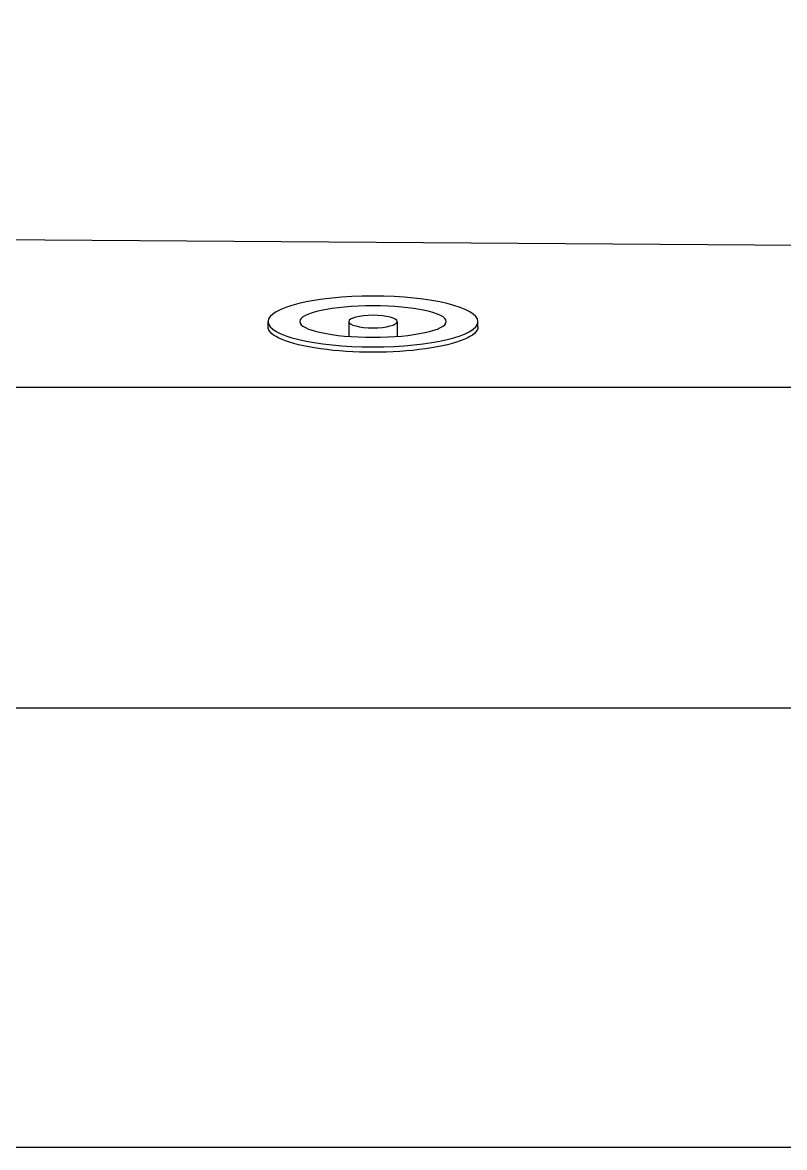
# Model space of a CAD drawing. Header units: millimetres. Extents: x -1256.18 to -1254.47, y 2229.05 to 2229.95.
# Drawn here: x -1254.9472 to -1254.7419, y 2229.0527 to 2229.3556 of the extents above; entities that cross this region are included whole.
import ezdxf

# ---------------------------------------------------------------- set-up
doc = ezdxf.new("R2010")
doc.units = ezdxf.units.MM
doc.header["$LTSCALE"] = 10
for name, color, linetype in [('CONTOR05', 7, 'Continuous'), ('jacuzzi', 1, 'Continuous'), ('LCOTA02', 1, 'Continuous')]:
    doc.layers.add(name, color=color, linetype=linetype)

# ---------------------------------------------------------------- blocks, each defined once
blk = doc.blocks.new('A$C37FA7AEC')
at = {"layer": 'LCOTA02'}
for p, q in [((1.014, 4.714), (1.226, 4.714)), ((1.226, 2.901), (0.633, 2.901)), ((1.226, 1.813), (0.633, 1.813)), ((1.014, 0), (1.226, 0))]:
    blk.add_line(p, q, dxfattribs=at)
for centre, major_axis, ratio, start_param, end_param in [((1.014, 2.357), (0, 2.357), 0.431953, 6.283185, 9.424778), ((1.226, 2.357), (0, -0.544), 0.461888, -3.141592653589793, 3.141592653589793)]:
    blk.add_ellipse(centre, major_axis=major_axis, ratio=ratio, start_param=start_param, end_param=end_param, dxfattribs=at)
for major_axis, ratio in [((0, 2.357), 0.431953), ((0, 1.646), 0.381644)]:
    blk.add_ellipse((1.226, 2.357), major_axis=major_axis, ratio=ratio, dxfattribs=at)
blk = doc.blocks.new('A$C6134645C')
at = {"layer": 'CONTOR05', "rotation": 179.9999999999999}
blk.add_blockref('A$C37FA7AEC', (2.243, 4.714), dxfattribs=at)

msp = doc.modelspace()

# ---------------------------------------------------------------- linework, layer by layer
at = {"layer": 'jacuzzi'}
for p, q in [((-1255.01869, 2229.29766), (-1254.7371, 2229.29568)), ((-1254.99689, 2229.25738), (-1254.7371, 2229.25738)), ((-1254.99509, 2229.1711), (-1254.7371, 2229.1711))]:
    msp.add_line(p, q, dxfattribs=at)
at = {"layer": 'jacuzzi', "color": 3}
msp.add_lwpolyline([(-1256.16807, 2229.64044), (-1256.16807, 2229.93751, -0.414214), (-1256.15289, 2229.95269), (-1254.48325, 2229.95269, -0.414214), (-1254.46807, 2229.93751), (-1254.46807, 2229.06787, -0.414214), (-1254.48325, 2229.05269), (-1256.15289, 2229.05269, -0.414214), (-1256.16807, 2229.06787), (-1256.16807, 2229.44044)], format="xyb", dxfattribs=at)

# ---------------------------------------------------------------- block references
at = {"layer": 'jacuzzi', "extrusion": (0, 0, -1), "xscale": 0.006720000000146682, "yscale": 0.01200000000026193, "zscale": -0.006719999999999855, "rotation": 270}
msp.add_blockref('A$C6134645C', (1254.82448, 2229.28192), dxfattribs=at)

doc.saveas('drawing.dxf')
